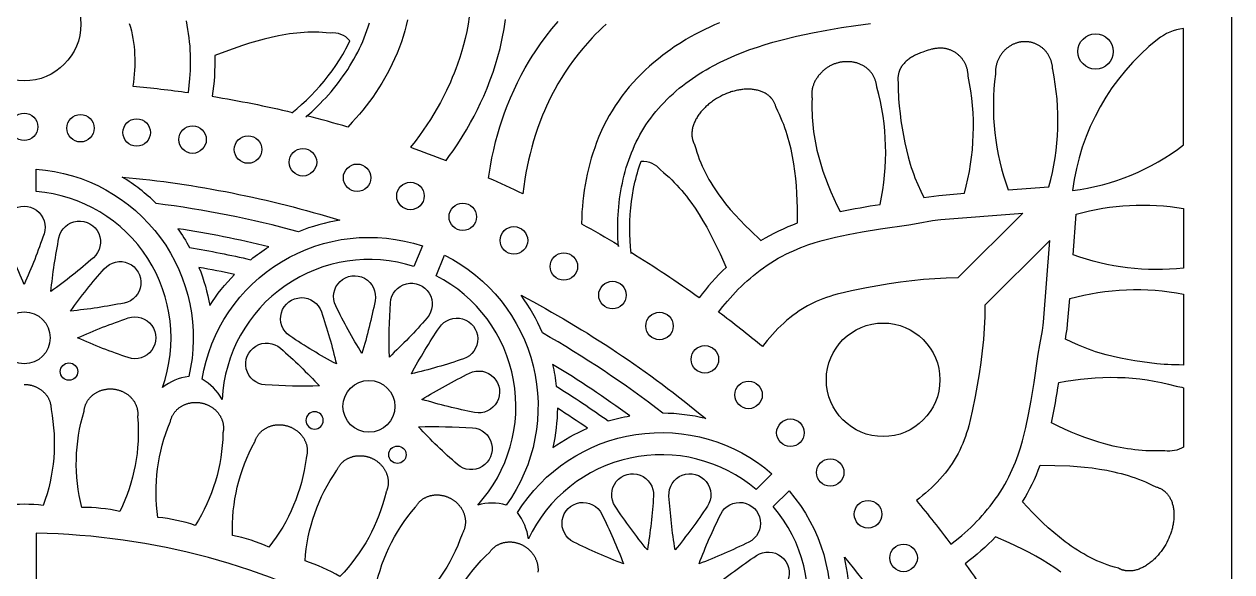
# Model space of a CAD drawing. Extents: x 101 to 1101, y 77 to 2048.
# Drawn here: x 601 to 1101, y 1339 to 1566 of the extents above; entities that cross this region are included whole.
import ezdxf

# ---------------------------------------------------------------- set-up
doc = ezdxf.new("R2010")
doc.units = 0
doc.layers.add('LAYER_01', color=1, linetype='CONTINUOUS')
doc.layers.add('LAYER_03', color=7, linetype='CONTINUOUS')

msp = doc.modelspace()

# ---------------------------------------------------------------- linework, layer by layer
at = {"layer": 'LAYER_01'}
for points in [[(644.38, 1566.18), (644.62, 1565.41), (644.84, 1564.62), (645.24, 1563.05), (645.58, 1561.45), (645.88, 1559.85), (646.13, 1558.23), (646.33, 1556.6), (646.48, 1554.96), (646.58, 1553.32), (646.64, 1551.67), (646.65, 1550.02), (646.63, 1548.37), (646.56, 1546.72), (646.45, 1545.08), (646.31, 1543.45), (646.13, 1541.82), (645.91, 1540.2, -0.012057), (668.87, 1537.48), (669.23, 1540.39), (669.5, 1543.31), (669.62, 1544.97), (669.7, 1546.62), (669.75, 1548.28), (669.77, 1549.94), (669.76, 1551.63), (669.72, 1553.32), (669.64, 1555.03), (669.52, 1556.74), (669.37, 1558.48), (669.18, 1560.22), (668.95, 1561.95), (668.68, 1563.68), (668.36, 1565.45), (668, 1567.21)], [(759.57, 1567.59), (759.03, 1565.26), (758.44, 1563.01), (757.78, 1560.78), (757.06, 1558.57), (756.28, 1556.38), (755.29, 1553.88), (754.23, 1551.41), (753.27, 1549.34), (752.25, 1547.29), (751.19, 1545.27), (750.07, 1543.28), (748.92, 1541.33), (747.72, 1539.41), (746.48, 1537.52), (745.19, 1535.65), (743.87, 1533.83), (742.51, 1532.03), (741.11, 1530.27), (739.68, 1528.53), (738.22, 1526.84), (736.72, 1525.18), (734.87, 1523.22, 0.009156), (717.92, 1527.81), (717.46, 1527.41), (719.9, 1529.57), (722.28, 1531.82), (723.44, 1532.98), (724.59, 1534.16), (725.71, 1535.37), (726.82, 1536.59), (727.91, 1537.84), (728.97, 1539.11), (730.01, 1540.4), (731.03, 1541.7), (732.02, 1543.03), (732.99, 1544.37), (733.93, 1545.73), (734.84, 1547.11), (735.73, 1548.51), (736.58, 1549.92), (737.41, 1551.35), (738.2, 1552.79), (738.96, 1554.24), (739.69, 1555.71), (740.39, 1557.2), (741.05, 1558.69), (741.67, 1560.2), (742.26, 1561.72), (742.81, 1563.26), (743.33, 1564.8), (743.8, 1566.35)], [(785.18, 1568.83), (784.69, 1565.8), (784.11, 1562.8), (783.45, 1559.86), (782.8, 1557.31), (782.09, 1554.78), (781.23, 1552.02), (780.3, 1549.29), (779.6, 1547.39), (778.87, 1545.49), (778.13, 1543.68), (777.35, 1541.87), (775.71, 1538.31), (774.48, 1535.85), (773.2, 1533.43), (771.87, 1531.03), (770.48, 1528.67), (769.07, 1526.39), (767.6, 1524.13), (766.09, 1521.92), (764.54, 1519.73), (762.7, 1517.27), (760.81, 1514.86, -0.008194), (775.53, 1509.37), (777.01, 1511.38), (778.46, 1513.42), (780.38, 1516.26), (782.23, 1519.14), (784.01, 1522.07), (785.71, 1525.04), (787.17, 1527.73), (788.56, 1530.44), (789.88, 1533.19), (791.14, 1535.97), (792.56, 1539.33), (793.88, 1542.74), (795.01, 1545.91), (796.05, 1549.12), (797.02, 1552.45), (797.9, 1555.8), (798.39, 1557.88), (798.84, 1559.97), (799.58, 1563.87), (800.18, 1567.8)], [(841.81, 1565.87), (840.35, 1564.5), (838.91, 1563.1), (837.49, 1561.68), (836.11, 1560.23), (834.08, 1558.02), (832.12, 1555.75), (830.19, 1553.38), (828.32, 1550.95), (826.53, 1548.47), (824.81, 1545.93), (823.2, 1543.39), (821.86, 1541.13), (820.57, 1538.84), (819.23, 1536.28), (817.96, 1533.7), (817.1, 1531.85), (816.28, 1530), (815.52, 1528.19), (814.8, 1526.36), (813.44, 1522.68), (812.57, 1520.08), (811.76, 1517.46), (811.01, 1514.82), (810.32, 1512.16), (809.7, 1509.55), (809.15, 1506.93), (808.65, 1504.29), (808.2, 1501.64), (807.76, 1498.61), (807.39, 1495.56, 0.008194), (793.1, 1502.1), (793.48, 1504.56), (793.9, 1507.02), (794.54, 1510.39), (795.27, 1513.74), (796.09, 1517.07), (796.98, 1520.38), (797.85, 1523.3), (798.79, 1526.2), (799.8, 1529.08), (800.87, 1531.94), (802.25, 1535.32), (803.72, 1538.66), (805.17, 1541.71), (806.7, 1544.71), (808.36, 1547.75), (810.12, 1550.74), (811.24, 1552.56), (812.4, 1554.36), (814.64, 1557.64), (816.99, 1560.83), (819.41, 1563.92), (821.94, 1566.93)], [(888.77, 1566.46), (886.74, 1565.58), (884.74, 1564.66), (882.75, 1563.7), (880.78, 1562.71), (878.79, 1561.66), (876.83, 1560.58), (874.89, 1559.45), (872.98, 1558.28), (870.07, 1556.39), (868.63, 1555.41), (867.22, 1554.4), (865.32, 1552.99), (863.46, 1551.54), (861.62, 1550.02), (859.81, 1548.45), (858.05, 1546.83), (856.33, 1545.17), (854.64, 1543.45), (853, 1541.67), (851.39, 1539.83), (849.84, 1537.93), (848.34, 1535.97), (846.89, 1533.97), (845.56, 1531.98), (844.28, 1529.94), (843.11, 1527.94), (842, 1525.89), (840.95, 1523.82), (839.95, 1521.72), (838.88, 1519.25), (837.89, 1516.76), (837.1, 1514.61), (836.37, 1512.45), (835.7, 1510.27), (835.08, 1508.07), (834.52, 1505.88), (834.01, 1503.67), (833.55, 1501.45), (833.14, 1499.23), (832.78, 1497), (832.47, 1494.77), (832.21, 1492.53), (832, 1490.29), (831.84, 1488.06), (831.72, 1485.83), (831.64, 1483.13, -0.009156), (846.88, 1474.4), (846.92, 1473.79), (846.72, 1477.04), (846.63, 1480.31), (846.63, 1481.95), (846.66, 1483.6), (846.71, 1485.25), (846.8, 1486.9), (846.91, 1488.55), (847.05, 1490.2), (847.23, 1491.84), (847.43, 1493.49), (847.67, 1495.13), (847.93, 1496.76), (848.23, 1498.39), (848.56, 1500.01), (848.92, 1501.62), (849.32, 1503.22), (849.74, 1504.82), (850.2, 1506.4), (850.69, 1507.97), (851.21, 1509.52), (851.77, 1511.06), (852.36, 1512.59), (852.99, 1514.1), (853.65, 1515.59), (854.34, 1517.06), (855.07, 1518.51), (855.83, 1519.95), (856.63, 1521.36), (857.46, 1522.74), (858.33, 1524.11), (859.3, 1525.53), (860.3, 1526.92), (861.33, 1528.28), (862.41, 1529.61), (863.52, 1530.92), (864.66, 1532.2), (865.83, 1533.45), (867.04, 1534.67), (868.27, 1535.86), (869.53, 1537.02), (870.82, 1538.15), (872.13, 1539.26), (873.47, 1540.33), (874.83, 1541.38), (876.21, 1542.39), (877.6, 1543.38), (878.98, 1544.31), (880.38, 1545.21), (881.79, 1546.09), (883.22, 1546.94), (884.66, 1547.77), (886.11, 1548.57), (889.06, 1550.09), (892.06, 1551.52), (895.11, 1552.86), (898.2, 1554.11), (901.33, 1555.28), (904.49, 1556.38), (907.69, 1557.4), (910.9, 1558.35), (914.15, 1559.24), (920.68, 1560.85), (927.25, 1562.26), (933.26, 1563.4), (939.27, 1564.42), (945.28, 1565.32), (951.3, 1566.12)], [(600.84, 1416.59), (601.09, 1416.59), (601.34, 1416.58), (601.59, 1416.57), (601.84, 1416.55), (602.1, 1416.53), (602.35, 1416.5), (602.61, 1416.46), (602.87, 1416.42), (603.13, 1416.38), (603.38, 1416.32), (603.64, 1416.26), (603.9, 1416.2), (604.16, 1416.13), (604.42, 1416.05), (604.68, 1415.97), (604.94, 1415.88), (605.2, 1415.78), (605.45, 1415.68), (605.7, 1415.57), (605.95, 1415.46), (606.2, 1415.34), (606.45, 1415.21), (606.69, 1415.08), (606.93, 1414.94), (607.17, 1414.79), (607.4, 1414.64), (607.63, 1414.49), (607.86, 1414.32), (608.08, 1414.16), (608.3, 1413.98), (608.51, 1413.8), (608.71, 1413.62), (608.92, 1413.43), (609.11, 1413.24), (609.3, 1413.04), (609.49, 1412.84), (609.66, 1412.64), (609.84, 1412.43), (610, 1412.21), (610.16, 1412), (610.31, 1411.78), (610.46, 1411.56), (610.6, 1411.33), (610.73, 1411.11), (610.86, 1410.88), (610.98, 1410.65), (611.09, 1410.42), (611.19, 1410.18), (611.29, 1409.95), (611.38, 1409.71), (611.47, 1409.48), (611.55, 1409.24), (611.62, 1409), (611.68, 1408.77), (611.74, 1408.53), (611.79, 1408.29), (611.83, 1408.06), (611.87, 1407.82), (611.9, 1407.59), (611.93, 1407.36), (611.95, 1407.13), (611.96, 1406.9), (611.97, 1406.67), (611.98, 1406.45), (612, 1406.16, -0.136609), (608.74, 1366.46, 0.054769), (592.94, 1366.46, -0.136609)], [(745.84, 1329.73, -0.136609), (762.86, 1365.73), (763.03, 1365.97), (763.14, 1366.17), (763.27, 1366.36), (763.39, 1366.55), (763.52, 1366.74), (763.66, 1366.93), (763.81, 1367.11), (763.96, 1367.3), (764.11, 1367.48), (764.28, 1367.66), (764.44, 1367.83), (764.62, 1368.01), (764.8, 1368.18), (764.98, 1368.34), (765.17, 1368.5), (765.37, 1368.66), (765.57, 1368.82), (765.78, 1368.97), (765.99, 1369.11), (766.21, 1369.25), (766.44, 1369.39), (766.66, 1369.52), (766.9, 1369.64), (767.14, 1369.76), (767.38, 1369.87), (767.62, 1369.98), (767.87, 1370.08), (768.13, 1370.18), (768.38, 1370.27), (768.64, 1370.35), (768.91, 1370.42), (769.17, 1370.49), (769.44, 1370.55), (769.71, 1370.61), (769.98, 1370.66), (770.26, 1370.7), (770.53, 1370.73), (770.81, 1370.76), (771.09, 1370.78), (771.36, 1370.8), (771.64, 1370.8), (771.92, 1370.81), (772.2, 1370.8), (772.47, 1370.79), (772.75, 1370.77), (773.02, 1370.74), (773.3, 1370.71), (773.57, 1370.67), (773.84, 1370.62), (774.11, 1370.57), (774.37, 1370.51), (774.64, 1370.45), (774.9, 1370.38), (775.15, 1370.31), (775.41, 1370.23), (775.66, 1370.15), (775.91, 1370.06), (776.15, 1369.96), (776.39, 1369.86), (776.63, 1369.76), (776.86, 1369.65), (777.09, 1369.54), (777.31, 1369.43), (777.53, 1369.31), (777.75, 1369.19), (777.96, 1369.06), (778.17, 1368.93), (778.38, 1368.8), (778.59, 1368.65), (778.8, 1368.51), (779.01, 1368.35), (779.21, 1368.19), (779.42, 1368.03), (779.62, 1367.86), (779.81, 1367.69), (780.01, 1367.51), (780.2, 1367.32), (780.39, 1367.13), (780.58, 1366.93), (780.76, 1366.73), (780.94, 1366.52), (781.11, 1366.31), (781.28, 1366.1), (781.45, 1365.88), (781.61, 1365.65), (781.76, 1365.42), (781.91, 1365.19), (782.06, 1364.95), (782.2, 1364.71), (782.33, 1364.47), (782.45, 1364.22), (782.58, 1363.97), (782.69, 1363.72), (782.8, 1363.46), (782.9, 1363.2), (782.99, 1362.94), (783.08, 1362.68), (783.16, 1362.42), (783.23, 1362.15), (783.3, 1361.89), (783.36, 1361.62), (783.41, 1361.35), (783.45, 1361.09), (783.49, 1360.82), (783.52, 1360.55), (783.54, 1360.29), (783.56, 1360.02), (783.57, 1359.76), (783.57, 1359.49), (783.56, 1359.23), (783.55, 1358.97), (783.53, 1358.72), (783.51, 1358.46), (783.47, 1358.21), (783.44, 1357.96), (783.39, 1357.71), (783.34, 1357.47), (783.28, 1357.23), (783.22, 1356.99), (783.15, 1356.76), (783.08, 1356.53), (783, 1356.3), (782.92, 1356.08), (782.83, 1355.86), (782.73, 1355.65), (782.64, 1355.44), (782.53, 1355.24), (782.43, 1355.03), (782.32, 1354.84), (782.19, 1354.57, -0.136609), (759.52, 1321.83, 0.054757)], [(772.95, 1313.11, -0.136609), (793.64, 1347.14), (793.83, 1347.36), (793.97, 1347.54), (794.11, 1347.72), (794.25, 1347.9), (794.41, 1348.07), (794.56, 1348.24), (794.73, 1348.41), (794.89, 1348.58), (795.07, 1348.74), (795.25, 1348.9), (795.43, 1349.06), (795.63, 1349.21), (795.82, 1349.36), (796.02, 1349.51), (796.23, 1349.65), (796.44, 1349.79), (796.66, 1349.92), (796.88, 1350.05), (797.11, 1350.17), (797.34, 1350.29), (797.58, 1350.4), (797.82, 1350.5), (798.06, 1350.6), (798.31, 1350.7), (798.56, 1350.78), (798.82, 1350.86), (799.08, 1350.94), (799.34, 1351.01), (799.61, 1351.07), (799.87, 1351.12), (800.14, 1351.17), (800.41, 1351.21), (800.69, 1351.24), (800.96, 1351.27), (801.24, 1351.29), (801.52, 1351.3), (801.79, 1351.31), (802.07, 1351.31), (802.35, 1351.3), (802.63, 1351.29), (802.9, 1351.26), (803.18, 1351.24), (803.45, 1351.2), (803.73, 1351.16), (804, 1351.11), (804.27, 1351.05), (804.54, 1350.99), (804.81, 1350.93), (805.07, 1350.85), (805.33, 1350.77), (805.59, 1350.69), (805.84, 1350.6), (806.1, 1350.5), (806.34, 1350.4), (806.59, 1350.3), (806.83, 1350.19), (807.07, 1350.07), (807.3, 1349.96), (807.53, 1349.83), (807.75, 1349.71), (807.97, 1349.58), (808.19, 1349.44), (808.4, 1349.3), (808.6, 1349.16), (808.8, 1349.02), (809, 1348.87), (809.2, 1348.72), (809.4, 1348.56), (809.59, 1348.4), (809.78, 1348.23), (809.97, 1348.06), (810.16, 1347.88), (810.34, 1347.69), (810.53, 1347.5), (810.71, 1347.31), (810.88, 1347.11), (811.05, 1346.9), (811.22, 1346.69), (811.39, 1346.48), (811.55, 1346.26), (811.7, 1346.03), (811.85, 1345.81), (812, 1345.57), (812.14, 1345.34), (812.28, 1345.1), (812.41, 1344.85), (812.53, 1344.61), (812.65, 1344.35), (812.76, 1344.1), (812.87, 1343.84), (812.97, 1343.58), (813.06, 1343.32), (813.15, 1343.06), (813.23, 1342.79), (813.3, 1342.53), (813.37, 1342.26), (813.43, 1341.99), (813.48, 1341.72), (813.53, 1341.45), (813.56, 1341.18), (813.59, 1340.9), (813.62, 1340.63), (813.63, 1340.36), (813.64, 1340.09), (813.64, 1339.83), (813.64, 1339.56), (813.63, 1339.29), (813.61, 1339.03), (813.58, 1338.77)], [(1030.15, 1338.85), (1027.64, 1340.61), (1025.05, 1342.28), (1022.42, 1343.89), (1019.73, 1345.42), (1017.01, 1346.89), (1014.26, 1348.3), (1008.7, 1350.98), (1003.12, 1353.48, -0.041587), (990.52, 1342.27), (990.52, 1342.27, -0.017616), (1009.23, 1314.14)]]:
    msp.add_lwpolyline(points, format="xyb", dxfattribs=at)
for points in [[(711.88, 1529.29), (711.65, 1529.11), (713.71, 1530.79), (715.72, 1532.53), (717.7, 1534.36), (719.63, 1536.24), (721.51, 1538.19), (723.33, 1540.19), (725.09, 1542.26), (726.78, 1544.38), (728.4, 1546.55), (729.94, 1548.77), (731.41, 1551.03), (732.11, 1552.18), (732.79, 1553.34), (733.44, 1554.5), (734.07, 1555.67), (734.68, 1556.86), (735.71, 1558.99, 0.257322), (727.56, 1562.1), (725.88, 1562.27), (724.37, 1562.38), (722.86, 1562.46), (721.34, 1562.5), (719.82, 1562.5), (718.31, 1562.46), (716.79, 1562.39), (715.27, 1562.29), (713.75, 1562.15), (712.23, 1561.99), (710.72, 1561.79), (709.2, 1561.56), (706.18, 1561.02), (703.17, 1560.38), (700.17, 1559.65), (697.19, 1558.84), (694.22, 1557.95), (691.28, 1557.01), (685.46, 1554.97), (679.74, 1552.79, -0.041587), (678.76, 1535.95), (678.76, 1535.95, -0.017616)], [(1080.94, 1564.02, 0.141166), (1070.17, 1559.51, 0.195761), (1034.94, 1496.89, 0.134222), (1080.94, 1515.81)], [(973.39, 1493.97), (975.47, 1494.33), (977.55, 1494.64), (979.65, 1494.9), (990.17, 1495.77, 0.12023), (991.77, 1544.31), (991.75, 1544.77), (991.74, 1545.04), (991.71, 1545.32), (991.68, 1545.59), (991.64, 1545.87), (991.59, 1546.15), (991.54, 1546.43), (991.48, 1546.71), (991.42, 1547), (991.35, 1547.28), (991.27, 1547.56), (991.18, 1547.84), (991.09, 1548.12), (990.99, 1548.4), (990.88, 1548.68), (990.76, 1548.95), (990.64, 1549.23), (990.51, 1549.5), (990.37, 1549.77), (990.22, 1550.04), (990.07, 1550.3), (989.91, 1550.56), (989.75, 1550.82), (989.57, 1551.07), (989.39, 1551.32), (989.21, 1551.57), (989.01, 1551.8), (988.81, 1552.04), (988.61, 1552.27), (988.39, 1552.49), (988.18, 1552.71), (987.95, 1552.92), (987.72, 1553.13), (987.49, 1553.32), (987.25, 1553.52), (987, 1553.7), (986.75, 1553.88), (986.5, 1554.05), (986.24, 1554.21), (985.98, 1554.37), (985.71, 1554.52), (985.44, 1554.66), (985.17, 1554.79), (984.9, 1554.92), (984.62, 1555.04), (984.34, 1555.15), (984.05, 1555.25), (983.77, 1555.34), (983.48, 1555.43), (983.2, 1555.51), (982.91, 1555.58), (982.62, 1555.65), (982.33, 1555.7), (982.04, 1555.75), (981.75, 1555.79), (981.46, 1555.83), (981.17, 1555.85), (980.88, 1555.87), (980.59, 1555.88), (980.3, 1555.89), (980.01, 1555.89), (979.72, 1555.88), (979.43, 1555.87), (979.14, 1555.85), (978.84, 1555.82), (978.54, 1555.78), (978.24, 1555.74), (977.93, 1555.7), (977.61, 1555.64), (977.28, 1555.58), (976.95, 1555.51), (976.6, 1555.43), (975.89, 1555.24), (975.13, 1555.02), (974.3, 1554.76), (972.94, 1554.29), (971.97, 1553.93), (971.48, 1553.73), (971, 1553.52), (970.52, 1553.31), (970.05, 1553.09), (969.6, 1552.85), (969.15, 1552.62), (968.72, 1552.37), (968.31, 1552.12), (967.91, 1551.86), (967.52, 1551.6), (967.15, 1551.33), (966.79, 1551.05), (966.45, 1550.77), (966.12, 1550.49), (965.81, 1550.2), (965.52, 1549.91), (965.24, 1549.61), (964.97, 1549.32), (964.73, 1549.01), (964.49, 1548.71), (964.38, 1548.56), (964.27, 1548.41), (964.17, 1548.25), (964.07, 1548.1), (963.98, 1547.95), (963.89, 1547.79), (963.8, 1547.64), (963.72, 1547.49), (963.64, 1547.33), (963.56, 1547.18), (963.49, 1547.03), (963.42, 1546.87), (963.36, 1546.72), (963.3, 1546.56), (963.24, 1546.41), (963.18, 1546.26), (963.13, 1546.1), (963.08, 1545.95), (963.04, 1545.8), (963, 1545.65), (962.92, 1545.34), (962.85, 1545.04), (962.8, 1544.74), (962.76, 1544.44), (962.72, 1544.14), (962.69, 1543.84), (962.68, 1543.55), (962.67, 1543.25), (962.66, 1542.97), (962.67, 1542.68), (962.68, 1542.4), (962.7, 1542.11), (962.72, 1541.84), (962.76, 1541.56), (962.82, 1541.12), (962.8, 1539.42), (962.81, 1537.9), (962.86, 1536.38), (962.95, 1534.87), (963.2, 1531.83), (963.53, 1528.8), (963.93, 1525.78), (964.39, 1522.75), (964.91, 1519.74), (965.49, 1516.74), (966.15, 1513.76), (966.9, 1510.81), (967.3, 1509.34), (967.74, 1507.89), (968.2, 1506.45), (968.68, 1505.01), (969.19, 1503.59), (969.73, 1502.18), (970.87, 1499.4), (972.1, 1496.66)], [(1008.35, 1497.15), (1025.19, 1498.45, 0.120224), (1026.76, 1546.99), (1026.74, 1547.44), (1026.72, 1547.72), (1026.69, 1548), (1026.66, 1548.27), (1026.62, 1548.55), (1026.58, 1548.83), (1026.53, 1549.11), (1026.47, 1549.39), (1026.4, 1549.68), (1026.33, 1549.96), (1026.25, 1550.24), (1026.16, 1550.52), (1026.07, 1550.8), (1025.97, 1551.08), (1025.86, 1551.36), (1025.74, 1551.63), (1025.62, 1551.91), (1025.49, 1552.18), (1025.35, 1552.45), (1025.21, 1552.72), (1025.05, 1552.98), (1024.9, 1553.24), (1024.73, 1553.5), (1024.56, 1553.75), (1024.38, 1554), (1024.19, 1554.24), (1024, 1554.48), (1023.8, 1554.72), (1023.59, 1554.94), (1023.38, 1555.17), (1023.16, 1555.39), (1022.94, 1555.6), (1022.71, 1555.8), (1022.48, 1556), (1022.24, 1556.19), (1022, 1556.38), (1021.75, 1556.56), (1021.5, 1556.73), (1021.24, 1556.89), (1020.98, 1557.05), (1020.72, 1557.2), (1020.45, 1557.34), (1020.19, 1557.47), (1019.91, 1557.6), (1019.64, 1557.72), (1019.37, 1557.83), (1019.09, 1557.93), (1018.82, 1558.03), (1018.54, 1558.11), (1018.26, 1558.19), (1017.98, 1558.26), (1017.7, 1558.33), (1017.42, 1558.39), (1017.14, 1558.44), (1016.86, 1558.48), (1016.59, 1558.51), (1016.31, 1558.54), (1016.04, 1558.56), (1015.76, 1558.58), (1015.49, 1558.59), (1015.22, 1558.59), (1014.95, 1558.58), (1014.69, 1558.57), (1014.42, 1558.55), (1014.16, 1558.53), (1013.9, 1558.5), (1013.63, 1558.46), (1013.36, 1558.42), (1013.09, 1558.37), (1012.82, 1558.32), (1012.55, 1558.25), (1012.28, 1558.18), (1012.01, 1558.11), (1011.73, 1558.02), (1011.46, 1557.93), (1011.19, 1557.83), (1010.91, 1557.72), (1010.64, 1557.61), (1010.37, 1557.49), (1010.1, 1557.36), (1009.83, 1557.22), (1009.57, 1557.07), (1009.3, 1556.92), (1009.04, 1556.76), (1008.78, 1556.6), (1008.53, 1556.42), (1008.27, 1556.24), (1008.03, 1556.05), (1007.78, 1555.86), (1007.54, 1555.66), (1007.3, 1555.45), (1007.07, 1555.23), (1006.84, 1555.01), (1006.62, 1554.78), (1006.4, 1554.55), (1006.19, 1554.31), (1005.99, 1554.07), (1005.79, 1553.82), (1005.6, 1553.56), (1005.41, 1553.3), (1005.23, 1553.04), (1005.06, 1552.77), (1004.89, 1552.5), (1004.73, 1552.23), (1004.58, 1551.95), (1004.43, 1551.67), (1004.3, 1551.39), (1004.17, 1551.1), (1004.04, 1550.81), (1003.93, 1550.52), (1003.82, 1550.23), (1003.72, 1549.94), (1003.62, 1549.65), (1003.54, 1549.36), (1003.46, 1549.06), (1003.39, 1548.77), (1003.32, 1548.48), (1003.27, 1548.19), (1003.21, 1547.9), (1003.17, 1547.61), (1003.14, 1547.32), (1003.11, 1547.03), (1003.08, 1546.74), (1003.07, 1546.46), (1003.05, 1546.18), (1003.05, 1545.9), (1003.05, 1545.63), (1003.07, 1545.17, 0.121451)], [(938.74, 1488.24, -0.011286), (955.37, 1491.18), (955.92, 1494.17), (956.41, 1497.19), (956.82, 1500.23), (957.14, 1503.29), (957.38, 1506.35), (957.54, 1509.43), (957.6, 1512.5), (957.57, 1515.58), (957.45, 1518.65), (957.24, 1521.7), (956.93, 1524.75), (956.53, 1527.77), (956.03, 1530.77), (955.44, 1533.74), (954.75, 1536.69), (953.92, 1539.76), (953.88, 1540.21), (953.84, 1540.48), (953.8, 1540.75), (953.75, 1541.03), (953.69, 1541.3), (953.63, 1541.58), (953.56, 1541.86), (953.48, 1542.13), (953.39, 1542.41), (953.29, 1542.69), (953.19, 1542.96), (953.08, 1543.24), (952.96, 1543.51), (952.84, 1543.78), (952.71, 1544.05), (952.56, 1544.32), (952.41, 1544.58), (952.25, 1544.84), (952.09, 1545.1), (951.91, 1545.36), (951.73, 1545.61), (951.54, 1545.86), (951.34, 1546.1), (951.14, 1546.34), (950.92, 1546.57), (950.7, 1546.8), (950.47, 1547.02), (950.23, 1547.24), (949.99, 1547.45), (949.74, 1547.66), (949.48, 1547.86), (949.22, 1548.05), (948.94, 1548.23), (948.67, 1548.41), (948.38, 1548.58), (948.09, 1548.74), (947.8, 1548.9), (947.5, 1549.04), (947.19, 1549.18), (946.88, 1549.31), (946.57, 1549.44), (946.25, 1549.55), (945.93, 1549.66), (945.6, 1549.76), (945.27, 1549.85), (944.94, 1549.93), (944.61, 1550), (944.27, 1550.07), (943.94, 1550.12), (943.6, 1550.17), (943.27, 1550.21), (942.93, 1550.25), (942.6, 1550.27), (942.27, 1550.29), (941.94, 1550.3), (941.61, 1550.3), (941.28, 1550.3), (940.96, 1550.29), (940.63, 1550.27), (940.32, 1550.25), (940, 1550.22), (939.69, 1550.18), (939.38, 1550.14), (939.08, 1550.09), (938.77, 1550.03), (938.47, 1549.97), (938.17, 1549.9), (937.86, 1549.83), (937.55, 1549.74), (937.25, 1549.65), (936.94, 1549.56), (936.63, 1549.45), (936.33, 1549.34), (936.02, 1549.22), (935.72, 1549.1), (935.42, 1548.96), (935.12, 1548.82), (934.82, 1548.67), (934.53, 1548.52), (934.23, 1548.35), (933.94, 1548.18), (933.66, 1548), (933.37, 1547.82), (933.09, 1547.63), (932.81, 1547.43), (932.54, 1547.22), (932.27, 1547), (932, 1546.78), (931.74, 1546.55), (931.49, 1546.32), (931.24, 1546.08), (930.99, 1545.83), (930.74, 1545.58), (930.5, 1545.32), (930.27, 1545.05), (930.04, 1544.78), (929.82, 1544.51), (929.6, 1544.23), (929.39, 1543.94), (929.19, 1543.65), (929, 1543.36), (928.81, 1543.07), (928.63, 1542.77), (928.46, 1542.47), (928.3, 1542.17), (928.15, 1541.86), (928.01, 1541.56), (927.88, 1541.25), (927.76, 1540.94), (927.64, 1540.63), (927.54, 1540.32), (927.44, 1540.01), (927.35, 1539.71), (927.28, 1539.4), (927.21, 1539.09), (927.15, 1538.79), (927.1, 1538.48), (927.06, 1538.18), (927.03, 1537.88), (927.01, 1537.59), (927, 1537.29), (926.99, 1537), (926.99, 1536.71), (927, 1536.43), (927.02, 1536.15), (927.05, 1535.87), (927.08, 1535.59), (927.15, 1535.15), (927.08, 1533.43), (927.06, 1531.9), (927.06, 1530.36), (927.1, 1528.83), (927.17, 1527.3), (927.27, 1525.77), (927.4, 1524.24), (927.56, 1522.72), (927.75, 1521.2), (927.96, 1519.69), (928.21, 1518.18), (928.49, 1516.67), (928.79, 1515.17), (929.12, 1513.68), (929.86, 1510.71), (930.69, 1507.77), (931.62, 1504.87), (932.63, 1502), (933.72, 1499.16), (934.88, 1496.37), (936.11, 1493.61), (937.4, 1490.9)], [(905.95, 1476.19, -0.051759), (921.15, 1483.47), (921.09, 1489.59), (920.85, 1495.75), (920.64, 1498.83), (920.36, 1501.91), (920.01, 1504.98), (919.57, 1508.03), (919.04, 1511.07), (918.41, 1514.07), (918.06, 1515.56), (917.68, 1517.04), (917.27, 1518.51), (916.84, 1519.97), (916.38, 1521.42), (915.88, 1522.86), (915.36, 1524.29), (914.8, 1525.7), (914.22, 1527.09), (913.6, 1528.48), (912.95, 1529.84), (912.18, 1531.35), (912.07, 1531.79), (912, 1532.05), (911.91, 1532.31), (911.81, 1532.58), (911.71, 1532.84), (911.59, 1533.1), (911.47, 1533.36), (911.33, 1533.61), (911.19, 1533.87), (911.03, 1534.12), (910.87, 1534.37), (910.69, 1534.62), (910.6, 1534.74), (910.51, 1534.86), (910.41, 1534.98), (910.31, 1535.1), (910.21, 1535.22), (910.1, 1535.33), (909.99, 1535.45), (909.88, 1535.56), (909.77, 1535.67), (909.65, 1535.79), (909.41, 1536.01), (909.16, 1536.22), (908.9, 1536.43), (908.62, 1536.63), (908.34, 1536.83), (908.04, 1537.01), (907.74, 1537.2), (907.42, 1537.37), (907.1, 1537.53), (906.76, 1537.69), (906.42, 1537.84), (906.06, 1537.98), (905.7, 1538.11), (905.33, 1538.23), (904.94, 1538.35), (904.55, 1538.45), (904.16, 1538.54), (903.75, 1538.63), (903.34, 1538.7), (902.92, 1538.76), (902.49, 1538.81), (902.06, 1538.85), (901.63, 1538.89), (901.19, 1538.91), (900.74, 1538.92), (900.29, 1538.92), (899.84, 1538.91), (899.39, 1538.88), (898.93, 1538.85), (898.47, 1538.81), (898.01, 1538.76), (897.55, 1538.7), (897.09, 1538.63), (896.63, 1538.55), (896.17, 1538.46), (895.71, 1538.36), (895.26, 1538.25), (894.8, 1538.14), (894.35, 1538.01), (893.9, 1537.88), (893.45, 1537.74), (893.01, 1537.59), (892.57, 1537.43), (891.71, 1537.1), (890.87, 1536.75), (890.04, 1536.36), (889.2, 1535.94), (888.36, 1535.48), (887.52, 1534.98), (887.1, 1534.72), (886.69, 1534.45), (886.28, 1534.17), (885.87, 1533.89), (885.46, 1533.59), (885.06, 1533.29), (884.67, 1532.98), (884.28, 1532.66), (883.9, 1532.33), (883.52, 1532), (883.15, 1531.66), (882.79, 1531.31), (882.44, 1530.96), (882.09, 1530.6), (881.76, 1530.24), (881.44, 1529.87), (881.12, 1529.5), (880.82, 1529.12), (880.53, 1528.74), (880.25, 1528.36), (879.98, 1527.98), (879.73, 1527.59), (879.48, 1527.2), (879.25, 1526.81), (879.04, 1526.42), (878.83, 1526.03), (878.64, 1525.64), (878.46, 1525.26), (878.3, 1524.87), (878.15, 1524.48), (878.01, 1524.1), (877.88, 1523.72), (877.77, 1523.34), (877.67, 1522.97), (877.59, 1522.59), (877.51, 1522.23), (877.45, 1521.86), (877.41, 1521.51), (877.37, 1521.15), (877.35, 1520.81), (877.34, 1520.46), (877.34, 1520.13), (877.35, 1519.8), (877.37, 1519.47), (877.39, 1519.31), (877.41, 1519.15), (877.43, 1519), (877.45, 1518.84), (877.48, 1518.69), (877.51, 1518.54), (877.54, 1518.39), (877.57, 1518.24), (877.61, 1518.09), (877.64, 1517.95), (877.68, 1517.8), (877.73, 1517.66), (877.77, 1517.52), (877.82, 1517.39), (877.87, 1517.25), (877.92, 1517.12), (877.97, 1516.98), (878.02, 1516.85), (878.08, 1516.73), (878.14, 1516.6), (878.26, 1516.35), (878.48, 1515.95), (878.94, 1514.27), (879.4, 1512.78), (879.89, 1511.31), (880.43, 1509.86), (881, 1508.43), (881.61, 1507.02), (882.25, 1505.62), (882.93, 1504.24), (883.64, 1502.88), (884.39, 1501.54), (885.16, 1500.22), (885.96, 1498.92), (886.79, 1497.63), (887.64, 1496.36), (888.52, 1495.11), (889.42, 1493.88), (891.29, 1491.46), (893.24, 1489.11), (895.25, 1486.82), (897.32, 1484.59), (899.44, 1482.42), (901.59, 1480.3)], [(669.01, 1419.85, 0.136866), (658.09, 1415.3, 0.493474), (605.84, 1496.52), (605.84, 1505.73, -0.461775)], [(852.2, 1471.17), (852.23, 1470.88), (851.96, 1473.53), (851.77, 1476.18), (851.66, 1478.87), (851.63, 1481.56), (851.68, 1484.27), (851.81, 1486.97), (852.03, 1489.68), (852.33, 1492.37), (852.72, 1495.05), (853.2, 1497.72), (853.76, 1500.35), (854.08, 1501.66), (854.42, 1502.96), (854.78, 1504.24), (855.16, 1505.52), (855.56, 1506.79), (856.35, 1509.02, -0.257322), (864.3, 1505.46), (865.62, 1504.39), (866.76, 1503.4), (867.89, 1502.39), (868.99, 1501.34), (870.06, 1500.27), (871.11, 1499.17), (872.13, 1498.05), (873.13, 1496.9), (874.11, 1495.73), (875.06, 1494.54), (876, 1493.33), (876.91, 1492.1), (878.66, 1489.58), (880.34, 1487), (881.94, 1484.36), (883.48, 1481.68), (884.95, 1478.95), (886.36, 1476.2), (889.03, 1470.64), (891.54, 1465.06, 0.041587), (880.33, 1452.46), (880.33, 1452.46, 0.017616)], [(714.38, 1479.83, 0.034747), (655.54, 1491.53, 0.057397), (641.45, 1502.51, -0.052173), (731.59, 1484.58, 0.057397)], [(592.62, 1478.95, -1.39346), (609.06, 1478.95, -0.024062), (600.84, 1458.02, -0.024062)], [(1080.94, 1464.74, -0.115837), (1035.21, 1470.3), (1036.5, 1487.13, -0.109652), (1080.94, 1489.48)], [(1014.33, 1487.58), (987.41, 1460.67), (982.67, 1460.6), (977.93, 1460.38), (973.21, 1460.02), (968.49, 1459.53), (963.77, 1458.93), (959.06, 1458.24), (949.63, 1456.62), (943.51, 1455.41), (940.48, 1454.71), (937.48, 1453.93), (935.99, 1453.51), (934.52, 1453.05), (933.06, 1452.56), (931.61, 1452.03), (930.18, 1451.47), (928.77, 1450.87), (927.38, 1450.22), (926.01, 1449.53), (925.29, 1449.15), (924.59, 1448.75), (923.19, 1447.92), (921.82, 1447.04), (920.47, 1446.11), (919.15, 1445.14), (917.86, 1444.12), (916.59, 1443.07), (915.36, 1441.98), (914.15, 1440.86), (912.97, 1439.71), (911.83, 1438.52), (910.71, 1437.31), (909.62, 1436.07), (908.57, 1434.81), (907.55, 1433.54), (906.56, 1432.24, 0.012057), (888.39, 1446.55), (890.2, 1448.86), (892.07, 1451.12), (893.16, 1452.37), (894.28, 1453.6), (895.41, 1454.81), (896.57, 1456), (897.78, 1457.19), (899, 1458.35), (900.27, 1459.5), (901.56, 1460.63), (902.9, 1461.75), (904.26, 1462.85), (905.65, 1463.91), (907.06, 1464.94), (908.53, 1465.96), (910.04, 1466.95), (911.56, 1467.9), (913.11, 1468.82), (914.69, 1469.69), (916.29, 1470.52), (917.82, 1471.27), (919.37, 1471.98), (920.89, 1472.64), (922.42, 1473.26), (923.92, 1473.84), (925.43, 1474.38), (928.39, 1475.36), (931.28, 1476.21), (934.06, 1476.94), (936.85, 1477.61), (942.1, 1478.72), (947.9, 1479.8), (955.48, 1481.08), (967.15, 1482.75), (971.03, 1483.36), (977.01, 1484.45), (979.21, 1484.78), (980.44, 1484.92)], [(611.91, 1455.05, -0.024062), (615.26, 1477.29, -1.39346), (629.49, 1469.07, -0.024062)], [(702.15, 1473.58, 0.022725), (664.45, 1481.08, -0.029452), (669.32, 1473.29, -0.015532), (694.67, 1468.25, -0.029452)], [(682.85, 1410.38, 0.136866), (674.51, 1418.75, -0.461775), (765.73, 1473.93), (762.2, 1465.42, 0.493474)], [(1025.64, 1476.27), (998.72, 1449.35), (998.66, 1444.61), (998.44, 1439.88), (998.08, 1435.15), (997.59, 1430.43), (996.99, 1425.72), (996.3, 1421), (994.67, 1411.57), (993.46, 1405.45), (992.77, 1402.42), (991.99, 1399.42), (991.56, 1397.93), (991.11, 1396.46), (990.62, 1395), (990.09, 1393.55), (989.53, 1392.12), (988.92, 1390.71), (988.28, 1389.32), (987.59, 1387.95), (987.2, 1387.24), (986.81, 1386.53), (985.97, 1385.13), (985.09, 1383.76), (984.17, 1382.41), (983.2, 1381.09), (982.18, 1379.8), (981.13, 1378.53), (980.04, 1377.3), (978.92, 1376.09), (977.76, 1374.91), (976.58, 1373.77), (975.37, 1372.65), (974.13, 1371.56), (972.87, 1370.51), (971.59, 1369.49), (970.3, 1368.5, -0.012057), (984.61, 1350.34), (986.92, 1352.14), (989.18, 1354.01), (990.43, 1355.1), (991.66, 1356.22), (992.87, 1357.36), (994.06, 1358.51), (995.24, 1359.72), (996.41, 1360.94), (997.56, 1362.21), (998.69, 1363.5), (999.81, 1364.84), (1000.9, 1366.2), (1001.97, 1367.59), (1003, 1369), (1004.02, 1370.48), (1005.01, 1371.98), (1005.96, 1373.5), (1006.87, 1375.05), (1007.75, 1376.63), (1008.58, 1378.23), (1009.33, 1379.76), (1010.04, 1381.31), (1010.7, 1382.83), (1011.32, 1384.37), (1011.9, 1385.87), (1012.44, 1387.38), (1013.41, 1390.33), (1014.26, 1393.22), (1015, 1396), (1015.67, 1398.79), (1016.77, 1404.05), (1017.86, 1409.85), (1019.14, 1417.43), (1020.81, 1429.09), (1021.42, 1432.97), (1022.51, 1438.95), (1022.83, 1441.15), (1022.98, 1442.38)], [(620.01, 1446.95, -0.024062), (634.03, 1464.53, -1.39346), (642.25, 1450.3, -0.024062)], [(800.46, 1366.58, 0.136866), (788.64, 1366.56, 0.493474), (771.44, 1461.59), (774.97, 1470.1, -0.461775)], [(687.95, 1462.15, 0.009198), (673.2, 1465.08, -0.052907), (677.71, 1449.25, -0.052907)], [(740.73, 1429.43, -0.024062), (729.85, 1449.11, -1.39346), (746.15, 1451.25, -0.024062)], [(752.09, 1427.93, -0.024062), (752.51, 1450.42, -1.39346), (767.69, 1444.13, -0.024062)], [(1080.94, 1424.61), (1079.17, 1424.76), (1077.48, 1424.74), (1075.96, 1424.76), (1074.44, 1424.81), (1072.92, 1424.89), (1069.89, 1425.14), (1066.86, 1425.47), (1063.84, 1425.87), (1060.81, 1426.33), (1057.8, 1426.85), (1054.8, 1427.43), (1051.82, 1428.09), (1048.87, 1428.84), (1047.4, 1429.25), (1045.95, 1429.68), (1044.5, 1430.14), (1043.07, 1430.62), (1041.65, 1431.13), (1040.24, 1431.67), (1037.46, 1432.81), (1034.72, 1434.04), (1032.03, 1435.33), (1032.39, 1437.41), (1032.7, 1439.5), (1032.95, 1441.59), (1033.83, 1452.11, -0.116527), (1080.94, 1454.01)], [(730.15, 1425.04, -0.024062), (710.88, 1436.65, -1.39346), (723.92, 1446.65, -0.024062)], [(865.34, 1404.63, 0.034747), (815.45, 1437.96, 0.057397), (806.64, 1453.49, -0.052173), (883.06, 1402.43, 0.057397)], [(622.97, 1435.88, -0.024062), (643.91, 1444.1, -1.39346), (643.91, 1427.67, -0.024062)], [(761.18, 1420.96, -0.024062), (772.79, 1440.22, -1.39346), (782.79, 1427.18, -0.024062)], [(723.17, 1415.95, -0.024062), (700.69, 1416.37, -1.39346), (706.98, 1431.56, -0.024062)], [(765.56, 1410.37, -0.024062), (785.25, 1421.25, -1.39346), (787.39, 1404.96, -0.024062)], [(851.64, 1403.54, 0.022725), (819.68, 1424.89, -0.029452), (821.2, 1415.84, -0.015532), (842.69, 1401.47, -0.029452)], [(1080.94, 1390.64, -0.181651), (1073.21, 1389.09), (1071.49, 1389.03), (1069.96, 1389), (1068.42, 1389.01), (1066.89, 1389.04), (1065.36, 1389.11), (1063.83, 1389.21), (1062.3, 1389.34), (1060.78, 1389.5), (1059.26, 1389.69), (1057.74, 1389.91), (1056.23, 1390.15), (1054.73, 1390.43), (1053.23, 1390.73), (1051.74, 1391.06), (1048.77, 1391.8), (1045.83, 1392.64), (1042.93, 1393.56), (1040.05, 1394.57), (1037.22, 1395.66), (1034.43, 1396.82), (1031.67, 1398.05), (1028.96, 1399.34), (1026.3, 1400.68, 0.011286), (1029.24, 1417.31), (1032.23, 1417.87), (1035.25, 1418.35), (1038.29, 1418.76), (1041.34, 1419.08), (1044.41, 1419.32), (1047.48, 1419.48), (1050.56, 1419.54), (1053.64, 1419.51), (1056.7, 1419.39), (1059.76, 1419.18), (1062.81, 1418.87), (1065.83, 1418.47), (1068.83, 1417.97), (1071.8, 1417.38), (1074.74, 1416.7), (1077.82, 1415.87, -0.069334), (1080.94, 1415.16)], [(624.72, 1365.63, -0.136609), (625.63, 1405.44), (625.69, 1405.73), (625.72, 1405.95), (625.75, 1406.18), (625.78, 1406.4), (625.83, 1406.63), (625.88, 1406.86), (625.94, 1407.09), (626, 1407.32), (626.07, 1407.55), (626.14, 1407.77), (626.22, 1408), (626.31, 1408.23), (626.41, 1408.46), (626.51, 1408.69), (626.62, 1408.91), (626.73, 1409.14), (626.86, 1409.36), (626.99, 1409.58), (627.12, 1409.8), (627.26, 1410.02), (627.41, 1410.23), (627.57, 1410.44), (627.73, 1410.65), (627.9, 1410.86), (628.07, 1411.06), (628.26, 1411.26), (628.44, 1411.45), (628.64, 1411.64), (628.83, 1411.83), (629.04, 1412.01), (629.25, 1412.18), (629.46, 1412.36), (629.68, 1412.52), (629.91, 1412.68), (630.14, 1412.84), (630.37, 1412.99), (630.61, 1413.13), (630.85, 1413.27), (631.09, 1413.4), (631.34, 1413.53), (631.59, 1413.65), (631.84, 1413.76), (632.1, 1413.87), (632.36, 1413.97), (632.62, 1414.06), (632.88, 1414.15), (633.14, 1414.23), (633.41, 1414.31), (633.67, 1414.37), (633.94, 1414.44), (634.2, 1414.49), (634.47, 1414.54), (634.74, 1414.58), (635, 1414.62), (635.26, 1414.65), (635.53, 1414.68), (635.79, 1414.7), (636.05, 1414.71), (636.31, 1414.72), (636.57, 1414.72), (636.82, 1414.72), (637.08, 1414.71), (637.33, 1414.7), (637.58, 1414.68), (637.82, 1414.65), (638.07, 1414.63), (638.32, 1414.59), (638.56, 1414.55), (638.81, 1414.51), (639.06, 1414.46), (639.32, 1414.4), (639.57, 1414.34), (639.82, 1414.27), (640.07, 1414.2), (640.33, 1414.12), (640.58, 1414.04), (640.83, 1413.94), (641.08, 1413.85), (641.33, 1413.74), (641.58, 1413.63), (641.83, 1413.52), (642.07, 1413.39), (642.31, 1413.27), (642.55, 1413.13), (642.79, 1412.99), (643.03, 1412.85), (643.26, 1412.69), (643.49, 1412.54), (643.71, 1412.37), (643.93, 1412.2), (644.15, 1412.03), (644.36, 1411.85), (644.57, 1411.66), (644.77, 1411.47), (644.97, 1411.28), (645.16, 1411.08), (645.34, 1410.88), (645.52, 1410.67), (645.7, 1410.46), (645.87, 1410.24), (646.03, 1410.02), (646.18, 1409.8), (646.33, 1409.57), (646.48, 1409.34), (646.61, 1409.11), (646.74, 1408.88), (646.86, 1408.64), (646.98, 1408.4), (647.09, 1408.16), (647.19, 1407.92), (647.28, 1407.68), (647.37, 1407.44), (647.45, 1407.2), (647.52, 1406.95), (647.59, 1406.71), (647.65, 1406.47), (647.7, 1406.22), (647.75, 1405.98), (647.79, 1405.74), (647.82, 1405.5), (647.85, 1405.26), (647.87, 1405.02), (647.88, 1404.78), (647.89, 1404.55), (647.89, 1404.31), (647.88, 1404.08), (647.87, 1403.85), (647.86, 1403.63), (647.84, 1403.4), (647.83, 1403.11, -0.136609), (640.44, 1363.97, 0.054757)], [(656.25, 1361.47, -0.136609), (661.31, 1400.97), (661.4, 1401.25), (661.45, 1401.47), (661.51, 1401.69), (661.57, 1401.91), (661.63, 1402.14), (661.71, 1402.36), (661.79, 1402.58), (661.87, 1402.8), (661.97, 1403.02), (662.06, 1403.24), (662.17, 1403.46), (662.28, 1403.68), (662.4, 1403.89), (662.53, 1404.11), (662.66, 1404.32), (662.8, 1404.53), (662.94, 1404.74), (663.09, 1404.95), (663.25, 1405.15), (663.42, 1405.35), (663.59, 1405.55), (663.76, 1405.75), (663.95, 1405.94), (664.13, 1406.12), (664.33, 1406.31), (664.53, 1406.48), (664.74, 1406.66), (664.95, 1406.83), (665.17, 1406.99), (665.39, 1407.15), (665.61, 1407.3), (665.85, 1407.45), (666.08, 1407.59), (666.32, 1407.73), (666.57, 1407.86), (666.81, 1407.98), (667.06, 1408.1), (667.32, 1408.21), (667.58, 1408.32), (667.84, 1408.42), (668.1, 1408.51), (668.36, 1408.6), (668.63, 1408.68), (668.89, 1408.75), (669.16, 1408.82), (669.43, 1408.87), (669.7, 1408.93), (669.97, 1408.98), (670.24, 1409.02), (670.51, 1409.05), (670.78, 1409.08), (671.05, 1409.1), (671.32, 1409.11), (671.59, 1409.12), (671.86, 1409.13), (672.12, 1409.12), (672.38, 1409.12), (672.65, 1409.1), (672.9, 1409.08), (673.16, 1409.06), (673.41, 1409.03), (673.67, 1408.99), (673.91, 1408.95), (674.16, 1408.91), (674.4, 1408.86), (674.64, 1408.81), (674.88, 1408.75), (675.13, 1408.68), (675.37, 1408.61), (675.62, 1408.54), (675.86, 1408.45), (676.1, 1408.37), (676.35, 1408.27), (676.59, 1408.17), (676.83, 1408.07), (677.08, 1407.96), (677.32, 1407.84), (677.56, 1407.72), (677.79, 1407.59), (678.03, 1407.45), (678.26, 1407.31), (678.49, 1407.16), (678.72, 1407.01), (678.95, 1406.85), (679.17, 1406.69), (679.39, 1406.52), (679.6, 1406.34), (679.81, 1406.16), (680.02, 1405.98), (680.22, 1405.78), (680.42, 1405.59), (680.61, 1405.39), (680.79, 1405.18), (680.98, 1404.97), (681.15, 1404.76), (681.32, 1404.54), (681.49, 1404.32), (681.64, 1404.09), (681.79, 1403.86), (681.94, 1403.63), (682.08, 1403.39), (682.21, 1403.16), (682.33, 1402.92), (682.45, 1402.67), (682.56, 1402.43), (682.67, 1402.18), (682.76, 1401.94), (682.85, 1401.69), (682.94, 1401.44), (683.01, 1401.19), (683.08, 1400.94), (683.14, 1400.69), (683.2, 1400.44), (683.24, 1400.19), (683.28, 1399.94), (683.32, 1399.69), (683.34, 1399.44), (683.36, 1399.2), (683.38, 1398.95), (683.39, 1398.71), (683.39, 1398.47), (683.38, 1398.23), (683.37, 1397.99), (683.35, 1397.76), (683.33, 1397.52), (683.3, 1397.29), (683.27, 1397.07), (683.23, 1396.84), (683.18, 1396.62), (683.15, 1396.33, -0.136609), (671.71, 1358.18, 0.054757)], [(834.15, 1398.42, 0.009198), (821.64, 1406.77, -0.052907), (819.76, 1390.41, -0.052907)], [(687.17, 1354.04, -0.136609), (696.33, 1392.8), (696.45, 1393.07), (696.52, 1393.28), (696.6, 1393.5), (696.68, 1393.71), (696.77, 1393.92), (696.87, 1394.13), (696.97, 1394.35), (697.08, 1394.56), (697.2, 1394.77), (697.32, 1394.98), (697.44, 1395.18), (697.58, 1395.39), (697.72, 1395.59), (697.87, 1395.79), (698.02, 1395.99), (698.18, 1396.19), (698.35, 1396.38), (698.52, 1396.57), (698.7, 1396.75), (698.88, 1396.94), (699.07, 1397.12), (699.27, 1397.29), (699.47, 1397.46), (699.68, 1397.63), (699.89, 1397.79), (700.11, 1397.94), (700.33, 1398.09), (700.56, 1398.24), (700.79, 1398.38), (701.03, 1398.51), (701.27, 1398.64), (701.52, 1398.77), (701.77, 1398.88), (702.02, 1398.99), (702.28, 1399.1), (702.54, 1399.2), (702.8, 1399.29), (703.06, 1399.37), (703.33, 1399.45), (703.6, 1399.52), (703.87, 1399.59), (704.14, 1399.64), (704.41, 1399.69), (704.69, 1399.74), (704.96, 1399.78), (705.23, 1399.81), (705.51, 1399.83), (705.78, 1399.85), (706.06, 1399.86), (706.33, 1399.87), (706.6, 1399.87), (706.87, 1399.86), (707.14, 1399.85), (707.41, 1399.83), (707.67, 1399.81), (707.93, 1399.78), (708.19, 1399.74), (708.45, 1399.7), (708.71, 1399.65), (708.96, 1399.6), (709.21, 1399.55), (709.46, 1399.48), (709.7, 1399.42), (709.94, 1399.35), (710.17, 1399.28), (710.41, 1399.2), (710.64, 1399.11), (710.88, 1399.02), (711.11, 1398.93), (711.35, 1398.83), (711.58, 1398.72), (711.82, 1398.61), (712.05, 1398.49), (712.28, 1398.36), (712.51, 1398.23), (712.74, 1398.1), (712.97, 1397.96), (713.19, 1397.81), (713.41, 1397.65), (713.63, 1397.5), (713.85, 1397.33), (714.07, 1397.16), (714.28, 1396.98), (714.48, 1396.8), (714.69, 1396.62), (714.89, 1396.43), (715.08, 1396.23), (715.27, 1396.03), (715.46, 1395.82), (715.64, 1395.61), (715.81, 1395.39), (715.98, 1395.17), (716.15, 1394.95), (716.31, 1394.72), (716.46, 1394.49), (716.6, 1394.25), (716.74, 1394.02), (716.88, 1393.78), (717, 1393.53), (717.12, 1393.29), (717.24, 1393.04), (717.34, 1392.79), (717.44, 1392.53), (717.53, 1392.28), (717.62, 1392.03), (717.7, 1391.77), (717.77, 1391.52), (717.83, 1391.26), (717.89, 1391), (717.93, 1390.75), (717.98, 1390.49), (718.01, 1390.23), (718.04, 1389.98), (718.06, 1389.73), (718.07, 1389.47), (718.08, 1389.22), (718.08, 1388.97), (718.08, 1388.73), (718.07, 1388.48), (718.05, 1388.24), (718.02, 1388), (717.99, 1387.76), (717.96, 1387.53), (717.92, 1387.3), (717.87, 1387.07), (717.82, 1386.84), (717.76, 1386.62), (717.7, 1386.4), (717.63, 1386.19), (717.57, 1385.9, -0.136609), (702.2, 1349.16, 0.054757)], [(764.07, 1399.01, -0.024062), (786.55, 1398.59, -1.39346), (780.26, 1383.41, -0.024062)], [(809.63, 1352.53, 0.136866), (805.12, 1363.47, -0.461775), (910.52, 1379.53), (904, 1373.02, 0.493474)], [(717.14, 1343.42, -0.136609), (730.31, 1381.01), (730.45, 1381.27), (730.54, 1381.47), (730.64, 1381.67), (730.75, 1381.88), (730.86, 1382.08), (730.98, 1382.28), (731.1, 1382.48), (731.23, 1382.68), (731.37, 1382.88), (731.51, 1383.07), (731.66, 1383.26), (731.82, 1383.45), (731.98, 1383.64), (732.14, 1383.83), (732.32, 1384.01), (732.5, 1384.18), (732.68, 1384.36), (732.87, 1384.53), (733.07, 1384.7), (733.27, 1384.86), (733.48, 1385.02), (733.69, 1385.17), (733.91, 1385.32), (734.14, 1385.46), (734.37, 1385.6), (734.6, 1385.73), (734.84, 1385.86), (735.08, 1385.98), (735.32, 1386.09), (735.57, 1386.2), (735.83, 1386.31), (736.09, 1386.4), (736.35, 1386.49), (736.61, 1386.58), (736.87, 1386.65), (737.14, 1386.72), (737.41, 1386.79), (737.68, 1386.84), (737.96, 1386.89), (738.23, 1386.93), (738.51, 1386.97), (738.78, 1387), (739.06, 1387.02), (739.34, 1387.04), (739.61, 1387.05), (739.89, 1387.05), (740.17, 1387.05), (740.44, 1387.04), (740.71, 1387.02), (740.99, 1387), (741.26, 1386.97), (741.52, 1386.93), (741.79, 1386.89), (742.05, 1386.85), (742.31, 1386.79), (742.57, 1386.74), (742.83, 1386.67), (743.08, 1386.6), (743.33, 1386.53), (743.57, 1386.45), (743.82, 1386.37), (744.06, 1386.29), (744.29, 1386.2), (744.52, 1386.1), (744.75, 1386), (744.97, 1385.9), (745.2, 1385.79), (745.42, 1385.68), (745.64, 1385.56), (745.87, 1385.43), (746.09, 1385.3), (746.31, 1385.17), (746.53, 1385.02), (746.75, 1384.88), (746.96, 1384.72), (747.18, 1384.56), (747.39, 1384.4), (747.6, 1384.23), (747.8, 1384.05), (748, 1383.87), (748.2, 1383.69), (748.4, 1383.49), (748.59, 1383.3), (748.78, 1383.09), (748.96, 1382.89), (749.14, 1382.68), (749.31, 1382.46), (749.48, 1382.24), (749.64, 1382.01), (749.8, 1381.79), (749.95, 1381.55), (750.1, 1381.32), (750.24, 1381.08), (750.37, 1380.83), (750.5, 1380.59), (750.62, 1380.34), (750.73, 1380.09), (750.84, 1379.83), (750.94, 1379.58), (751.03, 1379.32), (751.12, 1379.06), (751.2, 1378.8), (751.27, 1378.54), (751.34, 1378.28), (751.39, 1378.02), (751.44, 1377.75), (751.49, 1377.49), (751.52, 1377.23), (751.55, 1376.97), (751.57, 1376.71), (751.59, 1376.45), (751.6, 1376.19), (751.6, 1375.94), (751.59, 1375.68), (751.58, 1375.43), (751.56, 1375.18), (751.54, 1374.93), (751.51, 1374.69), (751.47, 1374.44), (751.42, 1374.21), (751.38, 1373.97), (751.32, 1373.74), (751.26, 1373.51), (751.19, 1373.28), (751.12, 1373.06), (751.05, 1372.84), (750.97, 1372.63), (750.88, 1372.41), (750.79, 1372.21), (750.7, 1371.93, -0.136609), (731.58, 1337, 0.054757)], [(1014.25, 1367.89, 0.051759), (1021.53, 1383.09), (1027.65, 1383.03), (1033.81, 1382.79), (1036.89, 1382.58), (1039.97, 1382.31), (1043.04, 1381.95), (1046.09, 1381.51), (1049.12, 1380.98), (1052.13, 1380.35), (1053.62, 1380), (1055.1, 1379.62), (1056.57, 1379.22), (1058.03, 1378.78), (1059.48, 1378.32), (1060.92, 1377.82), (1062.34, 1377.3), (1063.76, 1376.75), (1065.15, 1376.16), (1066.53, 1375.54), (1067.9, 1374.89), (1069.41, 1374.13), (1069.84, 1374.02), (1070.11, 1373.94), (1070.37, 1373.85), (1070.63, 1373.76), (1070.9, 1373.65), (1071.16, 1373.54), (1071.42, 1373.41), (1071.67, 1373.28), (1071.93, 1373.13), (1072.18, 1372.98), (1072.43, 1372.81), (1072.67, 1372.63), (1072.8, 1372.54), (1072.92, 1372.45), (1073.04, 1372.35), (1073.16, 1372.25), (1073.27, 1372.15), (1073.39, 1372.04), (1073.51, 1371.93), (1073.62, 1371.82), (1073.73, 1371.71), (1073.84, 1371.59), (1074.06, 1371.35), (1074.28, 1371.1), (1074.49, 1370.84), (1074.69, 1370.56), (1074.88, 1370.28), (1075.07, 1369.99), (1075.25, 1369.68), (1075.43, 1369.36), (1075.59, 1369.04), (1075.75, 1368.7), (1075.9, 1368.36), (1076.04, 1368), (1076.17, 1367.64), (1076.29, 1367.27), (1076.41, 1366.89), (1076.51, 1366.5), (1076.6, 1366.1), (1076.68, 1365.69), (1076.76, 1365.28), (1076.82, 1364.86), (1076.87, 1364.44), (1076.91, 1364.01), (1076.94, 1363.57), (1076.96, 1363.13), (1076.97, 1362.68), (1076.97, 1362.23), (1076.96, 1361.78), (1076.94, 1361.33), (1076.91, 1360.87), (1076.87, 1360.41), (1076.82, 1359.95), (1076.76, 1359.49), (1076.69, 1359.03), (1076.61, 1358.57), (1076.52, 1358.11), (1076.42, 1357.65), (1076.31, 1357.2), (1076.19, 1356.74), (1076.07, 1356.29), (1075.94, 1355.84), (1075.8, 1355.4), (1075.65, 1354.95), (1075.49, 1354.52), (1075.16, 1353.65), (1074.81, 1352.81), (1074.42, 1351.98), (1074, 1351.14), (1073.54, 1350.3), (1073.04, 1349.46), (1072.78, 1349.04), (1072.51, 1348.63), (1072.23, 1348.22), (1071.95, 1347.81), (1071.65, 1347.41), (1071.35, 1347.01), (1071.04, 1346.61), (1070.72, 1346.22), (1070.39, 1345.84), (1070.06, 1345.46), (1069.72, 1345.09), (1069.37, 1344.73), (1069.02, 1344.38), (1068.66, 1344.04), (1068.3, 1343.7), (1067.93, 1343.38), (1067.56, 1343.07), (1067.18, 1342.76), (1066.8, 1342.47), (1066.42, 1342.19), (1066.03, 1341.92), (1065.65, 1341.67), (1065.26, 1341.43), (1064.87, 1341.2), (1064.48, 1340.98), (1064.09, 1340.77), (1063.7, 1340.58), (1063.31, 1340.4), (1062.93, 1340.24), (1062.54, 1340.09), (1062.16, 1339.95), (1061.78, 1339.82), (1061.4, 1339.71), (1061.02, 1339.61), (1060.65, 1339.53), (1060.29, 1339.46), (1059.92, 1339.4), (1059.56, 1339.35), (1059.21, 1339.31), (1058.86, 1339.29), (1058.52, 1339.28), (1058.18, 1339.28), (1057.85, 1339.29), (1057.53, 1339.32), (1057.37, 1339.33), (1057.21, 1339.35), (1057.05, 1339.37), (1056.9, 1339.39), (1056.75, 1339.42), (1056.59, 1339.45), (1056.44, 1339.48), (1056.3, 1339.51), (1056.15, 1339.55), (1056.01, 1339.59), (1055.86, 1339.63), (1055.72, 1339.67), (1055.58, 1339.71), (1055.44, 1339.76), (1055.31, 1339.81), (1055.17, 1339.86), (1055.04, 1339.91), (1054.91, 1339.97), (1054.78, 1340.02), (1054.66, 1340.08), (1054.41, 1340.2), (1054.01, 1340.42), (1052.33, 1340.88), (1050.84, 1341.34), (1049.37, 1341.83), (1047.92, 1342.37), (1046.49, 1342.94), (1045.08, 1343.55), (1043.68, 1344.2), (1042.3, 1344.88), (1040.94, 1345.59), (1039.6, 1346.33), (1038.28, 1347.1), (1036.98, 1347.9), (1035.69, 1348.73), (1034.42, 1349.59), (1033.17, 1350.46), (1031.94, 1351.37), (1029.52, 1353.24), (1027.17, 1355.18), (1024.88, 1357.19), (1022.65, 1359.26), (1020.48, 1361.38), (1018.35, 1363.53)], [(858.94, 1347.98, -0.024062), (845.58, 1366.08, -1.39346), (861.45, 1370.33, -0.024062)], [(870.39, 1347.98, -0.024062), (867.87, 1370.33, -1.39346), (883.75, 1366.08, -0.024062)], [(901.52, 1267.07, 0.136866), (890.59, 1271.57, 0.493474), (911.07, 1365.94), (917.59, 1372.46, -0.461775)], [(849.01, 1342.25, -0.024062), (828.4, 1351.25, -1.39346), (840.02, 1362.87, -0.024062)], [(880.31, 1342.25, -0.024062), (889.31, 1362.87, -1.39346), (900.93, 1351.25, -0.024062)], [(886.04, 1332.33, -0.024062), (904.14, 1345.69, -1.39346), (908.39, 1329.82, -0.024062)], [(976.02, 1277.39, 0.034747), (942.69, 1327.28, 0.057397), (940.49, 1345, -0.052173), (991.55, 1268.58, 0.057397)]]:
    msp.add_lwpolyline(points, format="xyb", close=True, dxfattribs=at)
for centre, radius in [((600.84, 1565.83), 23.52), ((1044.5, 1554.52), 7.3), ((600.84, 1523.32), 5.69), ((624.17, 1522.73), 5.69), ((647.43, 1520.96), 5.69), ((670.58, 1518.01), 5.69), ((693.55, 1513.89), 5.69), ((716.28, 1508.62), 5.69), ((738.71, 1502.2), 5.69), ((760.79, 1494.65), 5.69), ((782.46, 1486), 5.69), ((803.66, 1476.26), 5.69), ((824.34, 1465.45), 5.69), ((844.45, 1453.62), 5.69), ((600.84, 1435.88), 10.75), ((863.93, 1440.78), 5.69), ((956.55, 1418.49), 23.52), ((882.74, 1426.97), 5.69), ((619.41, 1421.9), 3.61), ((743.62, 1407.48), 10.75), ((900.82, 1412.22), 5.69), ((918.14, 1396.58), 5.69), ((755.42, 1387.45), 3.61), ((934.64, 1380.08), 5.69), ((950.28, 1362.76), 5.69), ((965.02, 1344.68), 5.69)]:
    msp.add_circle(centre, radius, dxfattribs=at)
at = {"layer": 'LAYER_01', "extrusion": (0, 0, -1)}
msp.add_circle((-721.11, 1401.67), 3.61, dxfattribs=at)
at = {"layer": 'LAYER_03'}
msp.add_lwpolyline([(100.74, 77.1), (1100.94, 77.1), (1100.94, 2048.46), (100.74, 2048.46)], close=True, dxfattribs=at)
msp.add_lwpolyline([(605.84, 1354.91), (605.84, 1335.07, -0.123502), (733.76, 1300.47), (743.76, 1317.61, 0.124135)], format="xyb", close=True, dxfattribs=at)

doc.saveas('drawing.dxf')
